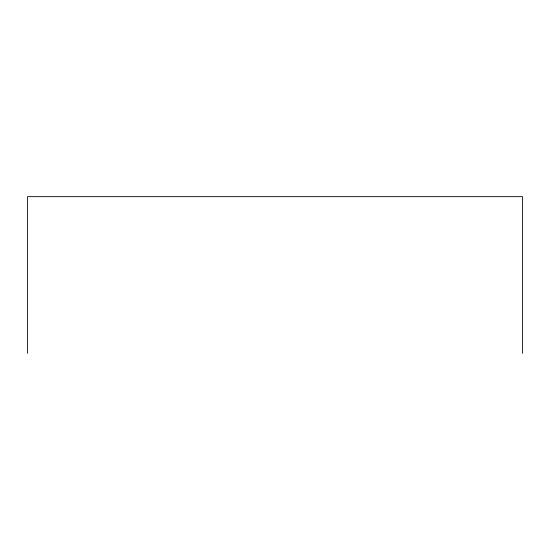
<?xml version="1.0" encoding="UTF-8"?>
<svg xmlns="http://www.w3.org/2000/svg" width="550" height="550" viewBox="0 0 550 550"><rect width="100%" height="100%" fill="white"/><g stroke="black" fill="none" stroke-linecap="round" stroke-linejoin="round"><path stroke-width="0.82" d="M522.5 353.348L522.5 196.653L27.5 196.653L27.5 353.348"/></g></svg>
